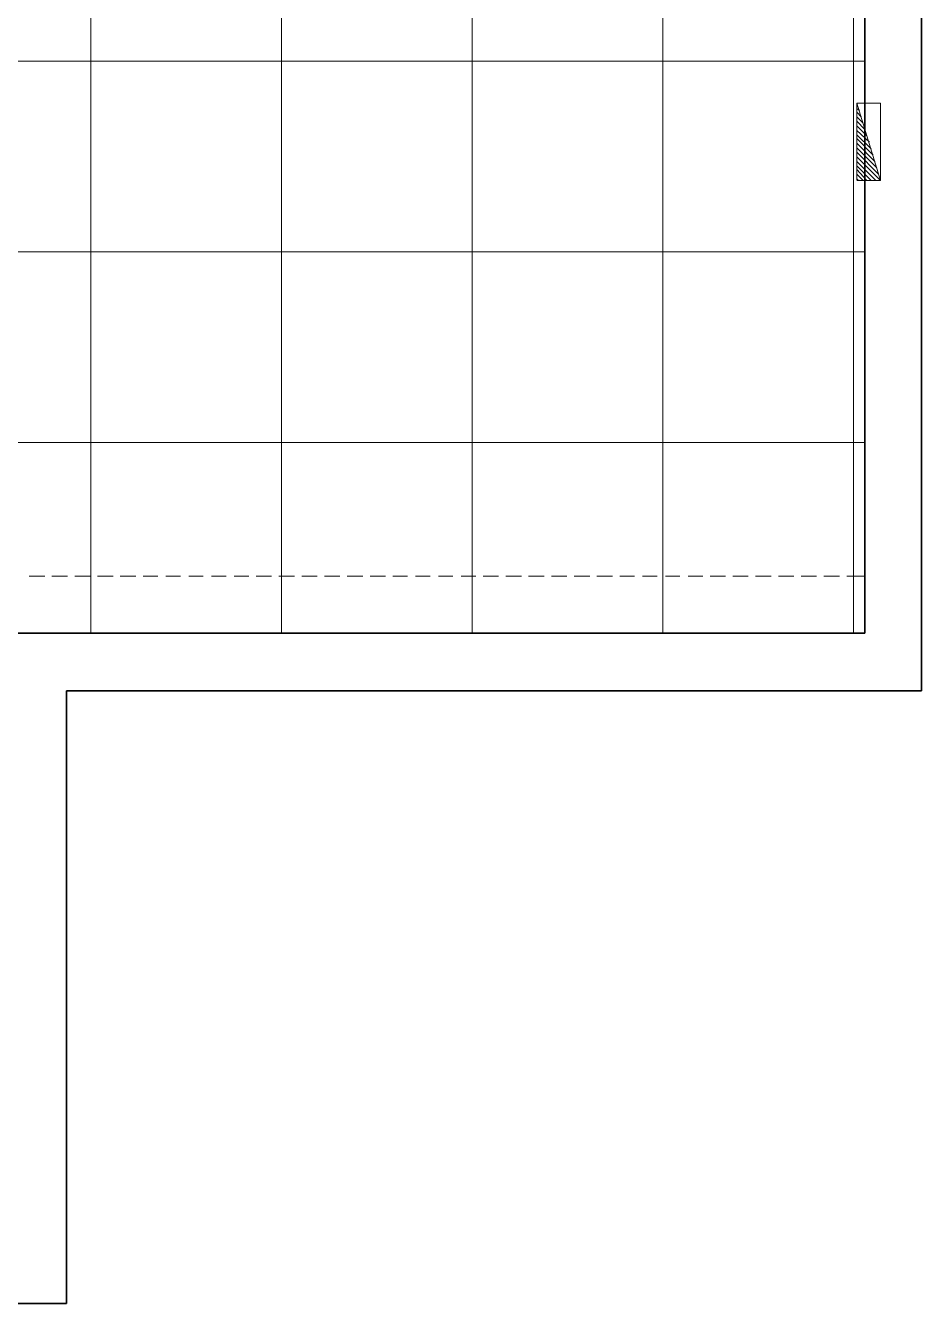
# Model space of a CAD drawing. Header units: millimetres. Extents: x -4600 to 229000, y -4300 to 19460.
# Drawn here: x 130499 to 134257, y 1559 to 6919 of the extents above; entities that cross this region are included whole.
import ezdxf

# ---------------------------------------------------------------- set-up
doc = ezdxf.new("R2010")
doc.units = ezdxf.units.MM
doc.header["$LTSCALE"] = 100
for name, color, linetype, lineweight in [('A-EX-BEAM', 8, 'Continuous', 13), ('A-EX-SERVICE', 6, 'Continuous', 13), ('A-EX-WALL', 7, 'Continuous', 35), ('R2-FLOOR', 8, 'Continuous', 9)]:
    doc.layers.add(name, color=color, linetype=linetype, lineweight=lineweight)

# ---------------------------------------------------------------- blocks, each defined once
blk = doc.blocks.new('SOURCE_PROPOSED')
at = {"layer": 'A-EX-BEAM'}
for p, q in [((13985.6, 4794.1), (13985.6, 4472.8)), ((14085, 4794.1), (13985.6, 4794.1)), ((14085, 4469), (13985.6, 4794.1)), ((13985.6, 4790.2), (13989.4, 4790.2)), ((13985.6, 4771.1), (13997.1, 4763.5)), ((13997.1, 4794.1), (13997.1, 4794.1)), ((14085, 4469), (14085, 4794.1)), ((14085, 4794.1), (14085, 4794.1)), ((13985.6, 4755.8), (14004.7, 4736.7)), ((13985.6, 4736.7), (14012.4, 4709.9)), ((13985.6, 4717.6), (14020, 4683.2)), ((13985.6, 4698.5), (14027.6, 4656.4)), ((13985.6, 4679.3), (14039.1, 4629.6)), ((13985.6, 4660.2), (14046.8, 4602.8)), ((13985.6, 4644.9), (14054.4, 4576.1)), ((13985.6, 4625.8), (14062.1, 4549.3)), ((13985.6, 4606.7), (14069.7, 4522.5)), ((13985.6, 4587.5), (14077.3, 4495.8)), ((13985.6, 4568.4), (14085, 4469)), ((13985.6, 4549.3), (14065.9, 4469)), ((13985.6, 4530.2), (14046.8, 4469)), ((13985.6, 4514.9), (14027.6, 4469)), ((13985.6, 4495.8), (14012.4, 4469)), ((13985.6, 4476.6), (13993.2, 4469)), ((13985.6, 4469), (14085, 4469)), ((13997.1, 4472.8), (13997.1, 4472.8)), ((14065.9, 4472.8), (14065.9, 4472.8)), ((10514.1, 2809.2), (10579.1, 2809.2)), ((10609.7, 2809.2), (10674.7, 2809.2)), ((10705.3, 2809.2), (10770.3, 2809.2)), ((10800.9, 2809.2), (10865.8, 2809.2)), ((10896.4, 2809.2), (10961.4, 2809.2)), ((10992, 2809.2), (11053.2, 2809.2)), ((11087.6, 2809.2), (11148.8, 2809.2)), ((11183.2, 2809.2), (11244.3, 2809.2)), ((11278.8, 2809.2), (11339.9, 2809.2)), ((11374.3, 2809.2), (11435.5, 2809.2)), ((11466.1, 2809.2), (11531.1, 2809.2)), ((11561.7, 2809.2), (11626.7, 2809.2)), ((11657.3, 2809.2), (11722.2, 2809.2)), ((11752.8, 2809.2), (11817.8, 2809.2)), ((11848.4, 2809.2), (11913.4, 2809.2)), ((11944, 2809.2), (12009, 2809.2)), ((12039.6, 2809.2), (12100.7, 2809.2)), ((12135.2, 2809.2), (12196.3, 2809.2)), ((12230.7, 2809.2), (12291.9, 2809.2)), ((12326.3, 2809.2), (12387.5, 2809.2)), ((12418.1, 2809.2), (12483.1, 2809.2)), ((12513.7, 2809.2), (12578.6, 2809.2)), ((12609.2, 2809.2), (12674.2, 2809.2)), ((12704.8, 2809.2), (12769.8, 2809.2)), ((12800.4, 2809.2), (12865.4, 2809.2)), ((12896, 2809.2), (12961, 2809.2)), ((12991.6, 2809.2), (13052.7, 2809.2)), ((13087.1, 2809.2), (13148.3, 2809.2)), ((13182.7, 2809.2), (13243.9, 2809.2)), ((13278.3, 2809.2), (13339.5, 2809.2)), ((13370.1, 2809.2), (13435, 2809.2)), ((13465.6, 2809.2), (13530.6, 2809.2)), ((13561.2, 2809.2), (13626.2, 2809.2)), ((13656.8, 2809.2), (13721.8, 2809.2)), ((13752.4, 2809.2), (13817.4, 2809.2)), ((13848, 2809.2), (13912.9, 2809.2)), ((13943.5, 2809.2), (14020, 2809.2)), ((10514.1, 2570.8), (10579.1, 2570.8)), ((10609.7, 2570.8), (10674.7, 2570.8)), ((10705.3, 2570.8), (10770.3, 2570.8)), ((10800.9, 2570.8), (10865.8, 2570.8)), ((10896.4, 2570.8), (10961.4, 2570.8)), ((10992, 2570.8), (11053.2, 2570.8)), ((11087.6, 2570.8), (11148.8, 2570.8)), ((11183.2, 2570.8), (11244.3, 2570.8)), ((11278.8, 2570.8), (11339.9, 2570.8)), ((11374.3, 2570.8), (11435.5, 2570.8)), ((11466.1, 2570.8), (11531.1, 2570.8)), ((11561.7, 2570.8), (11626.7, 2570.8)), ((11657.3, 2570.8), (11722.2, 2570.8)), ((11752.8, 2570.8), (11817.8, 2570.8)), ((11848.4, 2570.8), (11913.4, 2570.8)), ((11944, 2570.8), (12009, 2570.8)), ((12039.6, 2570.8), (12100.7, 2570.8)), ((12135.2, 2570.8), (12196.3, 2570.8)), ((12230.7, 2570.8), (12291.9, 2570.8)), ((12326.3, 2570.8), (12387.5, 2570.8)), ((12418.1, 2570.8), (12483.1, 2570.8)), ((12513.7, 2570.8), (12578.6, 2570.8)), ((12609.2, 2570.8), (12674.2, 2570.8)), ((12704.8, 2570.8), (12769.8, 2570.8)), ((12800.4, 2570.8), (12865.4, 2570.8)), ((12896, 2570.8), (12961, 2570.8)), ((12991.6, 2570.8), (13052.7, 2570.8)), ((13087.1, 2570.8), (13148.3, 2570.8)), ((13182.7, 2570.8), (13243.9, 2570.8)), ((13278.3, 2570.8), (13339.5, 2570.8)), ((13370.1, 2570.8), (13435, 2570.8)), ((13465.6, 2570.8), (13530.6, 2570.8)), ((13561.2, 2570.8), (13626.2, 2570.8)), ((13656.8, 2570.8), (13721.8, 2570.8)), ((13752.4, 2570.8), (13817.4, 2570.8)), ((13848, 2570.8), (13912.9, 2570.8)), ((13943.5, 2570.8), (14020, 2570.8))]:
    blk.add_line(p, q, dxfattribs=at)
at = {"layer": 'A-EX-SERVICE'}
for p, q in [((13985.6, 4794.1), (13985.6, 4472.8)), ((14085, 4794.1), (13985.6, 4794.1)), ((14085, 4469), (13985.6, 4794.1)), ((13985.6, 4790.2), (13989.4, 4790.2)), ((13985.6, 4771.1), (13997.1, 4763.5)), ((13997.1, 4794.1), (13997.1, 4794.1)), ((14085, 4469), (14085, 4794.1)), ((14085, 4794.1), (14085, 4794.1)), ((13985.6, 4755.8), (14004.7, 4736.7)), ((13985.6, 4736.7), (14012.4, 4709.9)), ((13985.6, 4717.6), (14020, 4683.2)), ((13985.6, 4698.5), (14027.6, 4656.4)), ((13985.6, 4679.3), (14039.1, 4629.6)), ((13985.6, 4660.2), (14046.8, 4602.8)), ((13985.6, 4644.9), (14054.4, 4576.1)), ((13985.6, 4625.8), (14062.1, 4549.3)), ((13985.6, 4606.7), (14069.7, 4522.5)), ((13985.6, 4587.5), (14077.3, 4495.8)), ((13985.6, 4568.4), (14085, 4469)), ((13985.6, 4549.3), (14065.9, 4469)), ((13985.6, 4530.2), (14046.8, 4469)), ((13985.6, 4514.9), (14027.6, 4469)), ((13985.6, 4495.8), (14012.4, 4469)), ((13985.6, 4476.6), (13993.2, 4469)), ((13985.6, 4469), (14085, 4469)), ((13997.1, 4472.8), (13997.1, 4472.8)), ((14065.9, 4472.8), (14065.9, 4472.8)), ((10514.1, 2809.2), (10579.1, 2809.2)), ((10609.7, 2809.2), (10674.7, 2809.2)), ((10705.3, 2809.2), (10770.3, 2809.2)), ((10800.9, 2809.2), (10865.8, 2809.2)), ((10896.4, 2809.2), (10961.4, 2809.2)), ((10992, 2809.2), (11053.2, 2809.2)), ((11087.6, 2809.2), (11148.8, 2809.2)), ((11183.2, 2809.2), (11244.3, 2809.2)), ((11278.8, 2809.2), (11339.9, 2809.2)), ((11374.3, 2809.2), (11435.5, 2809.2)), ((11466.1, 2809.2), (11531.1, 2809.2)), ((11561.7, 2809.2), (11626.7, 2809.2)), ((11657.3, 2809.2), (11722.2, 2809.2)), ((11752.8, 2809.2), (11817.8, 2809.2)), ((11848.4, 2809.2), (11913.4, 2809.2)), ((11944, 2809.2), (12009, 2809.2)), ((12039.6, 2809.2), (12100.7, 2809.2)), ((12135.2, 2809.2), (12196.3, 2809.2)), ((12230.7, 2809.2), (12291.9, 2809.2)), ((12326.3, 2809.2), (12387.5, 2809.2)), ((12418.1, 2809.2), (12483.1, 2809.2)), ((12513.7, 2809.2), (12578.6, 2809.2)), ((12609.2, 2809.2), (12674.2, 2809.2)), ((12704.8, 2809.2), (12769.8, 2809.2)), ((12800.4, 2809.2), (12865.4, 2809.2)), ((12896, 2809.2), (12961, 2809.2)), ((12991.6, 2809.2), (13052.7, 2809.2)), ((13087.1, 2809.2), (13148.3, 2809.2)), ((13182.7, 2809.2), (13243.9, 2809.2)), ((13278.3, 2809.2), (13339.5, 2809.2)), ((13370.1, 2809.2), (13435, 2809.2)), ((13465.6, 2809.2), (13530.6, 2809.2)), ((13561.2, 2809.2), (13626.2, 2809.2)), ((13656.8, 2809.2), (13721.8, 2809.2)), ((13752.4, 2809.2), (13817.4, 2809.2)), ((13848, 2809.2), (13912.9, 2809.2)), ((13943.5, 2809.2), (14020, 2809.2)), ((10514.1, 2570.8), (10579.1, 2570.8)), ((10609.7, 2570.8), (10674.7, 2570.8)), ((10705.3, 2570.8), (10770.3, 2570.8)), ((10800.9, 2570.8), (10865.8, 2570.8)), ((10896.4, 2570.8), (10961.4, 2570.8)), ((10992, 2570.8), (11053.2, 2570.8)), ((11087.6, 2570.8), (11148.8, 2570.8)), ((11183.2, 2570.8), (11244.3, 2570.8)), ((11278.8, 2570.8), (11339.9, 2570.8)), ((11374.3, 2570.8), (11435.5, 2570.8)), ((11466.1, 2570.8), (11531.1, 2570.8)), ((11561.7, 2570.8), (11626.7, 2570.8)), ((11657.3, 2570.8), (11722.2, 2570.8)), ((11752.8, 2570.8), (11817.8, 2570.8)), ((11848.4, 2570.8), (11913.4, 2570.8)), ((11944, 2570.8), (12009, 2570.8)), ((12039.6, 2570.8), (12100.7, 2570.8)), ((12135.2, 2570.8), (12196.3, 2570.8)), ((12230.7, 2570.8), (12291.9, 2570.8)), ((12326.3, 2570.8), (12387.5, 2570.8)), ((12418.1, 2570.8), (12483.1, 2570.8)), ((12513.7, 2570.8), (12578.6, 2570.8)), ((12609.2, 2570.8), (12674.2, 2570.8)), ((12704.8, 2570.8), (12769.8, 2570.8)), ((12800.4, 2570.8), (12865.4, 2570.8)), ((12896, 2570.8), (12961, 2570.8)), ((12991.6, 2570.8), (13052.7, 2570.8)), ((13087.1, 2570.8), (13148.3, 2570.8)), ((13182.7, 2570.8), (13243.9, 2570.8)), ((13278.3, 2570.8), (13339.5, 2570.8)), ((13370.1, 2570.8), (13435, 2570.8)), ((13465.6, 2570.8), (13530.6, 2570.8)), ((13561.2, 2570.8), (13626.2, 2570.8)), ((13656.8, 2570.8), (13721.8, 2570.8)), ((13752.4, 2570.8), (13817.4, 2570.8)), ((13848, 2570.8), (13912.9, 2570.8)), ((13943.5, 2570.8), (14020, 2570.8))]:
    blk.add_line(p, q, dxfattribs=at)
at = {"layer": 'A-EX-WALL'}
for p, q in [((14257, 2328.5), (14257, 11670.9)), ((14020, 2570.8), (14020, 9630)), ((10430, 2570.8), (14020, 2570.8)), ((14257, 2328.5), (10670.9, 2328.5)), ((10670.9, 2328.5), (10670.9, -240.9)), ((10330.6, -240.9), (10670.9, -240.9))]:
    blk.add_line(p, q, dxfattribs=at)
blk = doc.blocks.new('R2_FLOORING')
at = {"layer": 'R2-FLOOR'}
for p, q in [((10772, 2570.8), (10772, 9630)), ((11572, 2570.8), (11572, 9630)), ((12372, 2570.8), (12372, 9630)), ((13172, 2570.8), (13172, 9630)), ((13972, 2570.8), (13972, 9630)), ((9172.2, 4970), (14020, 4970)), ((9172.2, 4170), (14020, 4170)), ((9172.2, 3370), (14020, 3370))]:
    blk.add_line(p, q, dxfattribs=at)
blk = doc.blocks.new('A04_SHEET')
for name in ['SOURCE_PROPOSED', 'R2_FLOORING']:
    blk.add_blockref(name, (0, 1800))

msp = doc.modelspace()

# ---------------------------------------------------------------- block references
msp.add_blockref('A04_SHEET', (120000, 0))

doc.saveas('drawing.dxf')
